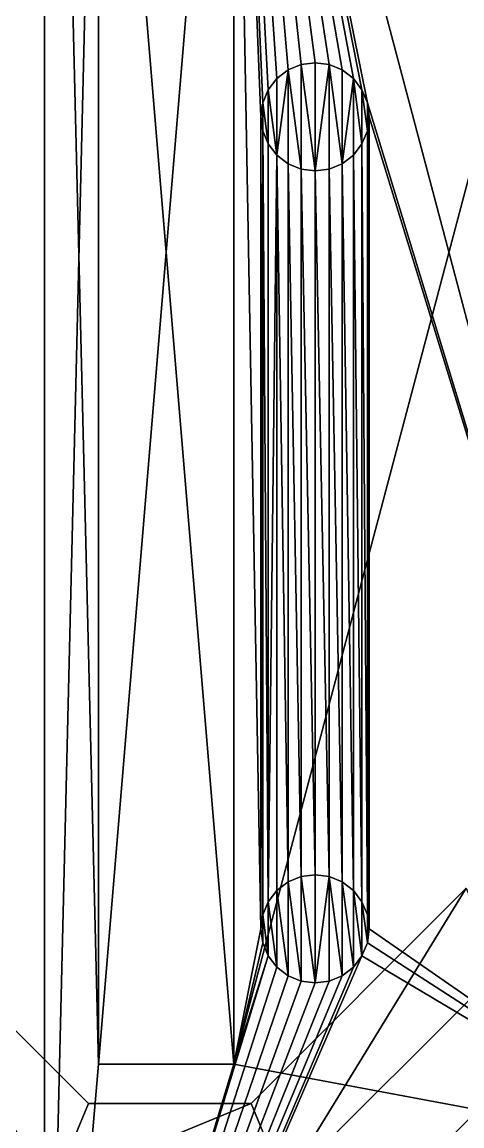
# Model space of a CAD drawing. Header units: metres. Extents: x -35 to 47, y -20 to 85.
# Drawn here: x -0.82 to 15.42, y 0.84 to 41.63 of the extents above; entities that cross this region are included whole.
import ezdxf

# ---------------------------------------------------------------- set-up
doc = ezdxf.new("R2010")
doc.units = ezdxf.units.M

msp = doc.modelspace()

# ---------------------------------------------------------------- linework, layer by layer
at = {"layer": 'STL2DXF'}
for points in [[(0, 85.25), (0, -20), (-30, 85.25)], [(-30, 85.25), (0, -20), (-30, -20)], [(0, -20, 5), (0, 85.25, 5), (-15.013, 69.588, 5)], [(0, -20, 5), (2, 3.125, 5), (0, 85.25, 5)], [(2, 63.125, 5), (0, 85.25, 5), (2, 3.125, 5)], [(2, 63.125), (0, -20), (0, 85.25)], [(0, -20, 5), (-15.013, 69.588, 5), (-10.965, 32.081, 5)], [(23.725, 0, 5), (23.725, 66.25, 5), (7, 63.125, 5)], [(23.725, 66.25), (23.725, 0), (7, 3.125)], [(7, 63.125), (23.725, 66.25), (7, 3.125)], [(2, 3.125), (0, -20), (2, 63.125)], [(2, 63.125, 5), (7, 3.125, 5), (7, 63.125, 5)], [(7, 3.125, 5), (2, 63.125, 5), (2, 3.125, 5)], [(2, 3.125), (7, 63.125), (7, 3.125)], [(7, 63.125), (2, 3.125), (2, 63.125)], [(2, 63.125, 5), (2, 3.125), (2, 3.125, 5)], [(2, 3.125), (2, 63.125, 5), (2, 63.125)], [(2, 3.125), (2, 63.125, 5), (2, 3.125, 5)], [(2, 63.125, 5), (2, 3.125), (2, 63.125)], [(7, 63.125), (7, 3.125, 5), (7, 3.125)], [(7, 3.125, 5), (7, 63.125), (7, 63.125, 5)], [(7, 63.125, 5), (7, 3.125), (7, 3.125, 5)], [(7, 3.125), (7, 63.125, 5), (7, 63.125)], [(7, 3.125, 5), (8, 8.125, 5), (7, 63.125, 5)], [(23.725, 0, 5), (7, 63.125, 5), (11.932, 38.643, 5)], [(11.932, 38.643, 5), (7, 63.125, 5), (11.732, 39.125, 5)], [(11.732, 39.125, 5), (7, 63.125, 5), (11.414, 39.539, 5)], [(11.414, 39.539, 5), (7, 63.125, 5), (11, 39.857, 5)], [(11, 39.857, 5), (7, 63.125, 5), (10.518, 40.057, 5)], [(10.518, 40.057, 5), (7, 63.125, 5), (10, 40.125, 5)], [(10, 40.125, 5), (7, 63.125, 5), (9.482, 40.057, 5)], [(9.482, 40.057, 5), (7, 63.125, 5), (9, 39.857, 5)], [(9, 39.857, 5), (7, 63.125, 5), (8.586, 39.539, 5)], [(8.586, 39.539, 5), (7, 63.125, 5), (8.268, 39.125, 5)], [(8.268, 39.125, 5), (7, 63.125, 5), (8.068, 38.643, 5)], [(8.068, 38.643, 5), (7, 63.125, 5), (8, 38.125, 5)], [(8, 38.125, 5), (7, 63.125, 5), (8, 8.125, 5)], [(9.482, 36.193, 3), (9.482, 40.057, 3), (9, 39.857, 3)], [(9, 39.857, 3), (9.482, 40.057, 5), (9, 39.857, 5)], [(9.482, 40.057, 5), (9, 39.857, 3), (9.482, 40.057, 3)], [(10, 36.125, 3), (10, 40.125, 3), (9.482, 40.057, 3)], [(9.482, 40.057, 3), (10, 40.125, 5), (9.482, 40.057, 5)], [(10, 40.125, 5), (9.482, 40.057, 3), (10, 40.125, 3)], [(10, 36.125, 3), (9.482, 40.057, 3), (9.482, 36.193, 3)], [(10, 36.125, 3), (10.518, 40.057, 3), (10, 40.125, 3)], [(10, 40.125, 3), (10.518, 40.057, 5), (10, 40.125, 5)], [(10.518, 40.057, 5), (10, 40.125, 3), (10.518, 40.057, 3)], [(10.518, 36.193, 3), (10.518, 40.057, 3), (10, 36.125, 3)], [(11, 36.393, 3), (11, 39.857, 3), (10.518, 40.057, 3)], [(11, 36.393, 3), (10.518, 40.057, 3), (10.518, 36.193, 3)], [(10.518, 40.057, 3), (11, 39.857, 5), (10.518, 40.057, 5)], [(11, 39.857, 5), (10.518, 40.057, 3), (11, 39.857, 3)], [(9, 36.393, 3), (9, 39.857, 3), (8.586, 36.711, 3)], [(8.586, 36.711, 3), (9, 39.857, 3), (8.586, 39.539, 3)], [(8.586, 39.539, 3), (9, 39.857, 5), (8.586, 39.539, 5)], [(9, 39.857, 5), (8.586, 39.539, 3), (9, 39.857, 3)], [(9.482, 36.193, 3), (9, 39.857, 3), (9, 36.393, 3)], [(11, 36.393, 3), (11.414, 39.539, 3), (11, 39.857, 3)], [(11, 39.857, 3), (11.414, 39.539, 5), (11, 39.857, 5)], [(11.414, 39.539, 5), (11, 39.857, 3), (11.414, 39.539, 3)], [(8.586, 36.711, 3), (8.586, 39.539, 3), (8.268, 39.125, 3)], [(8.586, 39.539, 3), (8.268, 39.125, 5), (8.268, 39.125, 3)], [(8.268, 39.125, 5), (8.586, 39.539, 3), (8.586, 39.539, 5)], [(11.414, 36.711, 3), (11.414, 39.539, 3), (11, 36.393, 3)], [(11.732, 37.125, 3), (11.732, 39.125, 3), (11.414, 39.539, 3)], [(11.732, 37.125, 3), (11.414, 39.539, 3), (11.414, 36.711, 3)], [(11.414, 39.539, 5), (11.732, 39.125, 3), (11.732, 39.125, 5)], [(11.732, 39.125, 3), (11.414, 39.539, 5), (11.414, 39.539, 3)], [(8.268, 37.125, 3), (8.268, 39.125, 3), (8.068, 38.643, 3)], [(8.268, 39.125, 3), (8.068, 38.643, 5), (8.068, 38.643, 3)], [(8.068, 38.643, 5), (8.268, 39.125, 3), (8.268, 39.125, 5)], [(8.586, 36.711, 3), (8.268, 39.125, 3), (8.268, 37.125, 3)], [(11.932, 37.607, 3), (11.932, 38.643, 3), (11.732, 39.125, 3)], [(11.932, 37.607, 3), (11.732, 39.125, 3), (11.732, 37.125, 3)], [(11.732, 39.125, 5), (11.932, 38.643, 3), (11.932, 38.643, 5)], [(11.932, 38.643, 3), (11.732, 39.125, 5), (11.732, 39.125, 3)], [(8.068, 37.607, 3), (8.068, 38.643, 3), (8, 38.125, 3)], [(8.068, 38.643, 3), (8, 38.125, 5), (8, 38.125, 3)], [(8, 38.125, 5), (8.068, 38.643, 3), (8.068, 38.643, 5)], [(8.268, 37.125, 3), (8.068, 38.643, 3), (8.068, 37.607, 3)], [(11.932, 38.643, 3), (11.932, 37.607, 3), (12, 38.125, 3)], [(11.932, 38.643, 5), (12, 38.125, 3), (12, 38.125, 5)], [(12, 38.125, 3), (11.932, 38.643, 5), (11.932, 38.643, 3)], [(23.725, 0, 5), (11.932, 38.643, 5), (12, 38.125, 5)], [(8, 38.125, 3), (8.068, 37.607, 5), (8.068, 37.607, 3)], [(8.068, 37.607, 5), (8, 38.125, 3), (8, 38.125, 5)], [(8.068, 8.643, 5), (8.068, 37.607, 5), (8, 38.125, 5)], [(8.068, 8.643, 5), (8, 38.125, 5), (8, 8.125, 5)], [(12, 38.125, 5), (11.932, 37.607, 3), (11.932, 37.607, 5)], [(11.932, 37.607, 3), (12, 38.125, 5), (12, 38.125, 3)], [(11.932, 37.607, 5), (12, 8.125, 5), (12, 38.125, 5)], [(12, 8.125, 5), (23.725, 0, 5), (12, 38.125, 5)], [(8.068, 37.607, 3), (8.268, 37.125, 5), (8.268, 37.125, 3)], [(8.268, 37.125, 5), (8.068, 37.607, 3), (8.068, 37.607, 5)], [(8.268, 9.125, 5), (8.268, 37.125, 5), (8.068, 37.607, 5)], [(8.268, 9.125, 5), (8.068, 37.607, 5), (8.068, 8.643, 5)], [(11.932, 37.607, 5), (11.732, 37.125, 3), (11.732, 37.125, 5)], [(11.732, 37.125, 3), (11.932, 37.607, 5), (11.932, 37.607, 3)], [(11.932, 8.643, 5), (11.932, 37.607, 5), (11.732, 37.125, 5)], [(12, 8.125, 5), (11.932, 37.607, 5), (11.932, 8.643, 5)], [(8.268, 37.125, 3), (8.586, 36.711, 5), (8.586, 36.711, 3)], [(8.586, 36.711, 5), (8.268, 37.125, 3), (8.268, 37.125, 5)], [(8.268, 9.125, 5), (8.586, 36.711, 5), (8.268, 37.125, 5)], [(11.732, 37.125, 5), (11.414, 36.711, 3), (11.414, 36.711, 5)], [(11.414, 36.711, 3), (11.732, 37.125, 5), (11.732, 37.125, 3)], [(11.732, 9.125, 5), (11.732, 37.125, 5), (11.414, 36.711, 5)], [(11.932, 8.643, 5), (11.732, 37.125, 5), (11.732, 9.125, 5)], [(8.586, 9.539, 5), (8.586, 36.711, 5), (8.268, 9.125, 5)], [(9, 36.393, 3), (8.586, 36.711, 5), (9, 36.393, 5)], [(8.586, 36.711, 5), (9, 36.393, 3), (8.586, 36.711, 3)], [(9, 9.857, 5), (9, 36.393, 5), (8.586, 36.711, 5)], [(9, 9.857, 5), (8.586, 36.711, 5), (8.586, 9.539, 5)], [(11.414, 36.711, 3), (11, 36.393, 5), (11.414, 36.711, 5)], [(11, 36.393, 5), (11.414, 36.711, 3), (11, 36.393, 3)], [(11.414, 9.539, 5), (11.414, 36.711, 5), (11, 36.393, 5)], [(11.732, 9.125, 5), (11.414, 36.711, 5), (11.414, 9.539, 5)], [(9.482, 36.193, 3), (9, 36.393, 5), (9.482, 36.193, 5)], [(9, 36.393, 5), (9.482, 36.193, 3), (9, 36.393, 3)], [(9.482, 10.057, 5), (9.482, 36.193, 5), (9, 36.393, 5)], [(9.482, 10.057, 5), (9, 36.393, 5), (9, 9.857, 5)], [(11, 36.393, 3), (10.518, 36.193, 5), (11, 36.393, 5)], [(10.518, 36.193, 5), (11, 36.393, 3), (10.518, 36.193, 3)], [(11, 9.857, 5), (11, 36.393, 5), (10.518, 36.193, 5)], [(11.414, 9.539, 5), (11, 36.393, 5), (11, 9.857, 5)], [(10, 36.125, 3), (9.482, 36.193, 5), (10, 36.125, 5)], [(9.482, 36.193, 5), (10, 36.125, 3), (9.482, 36.193, 3)], [(10, 10.125, 5), (10, 36.125, 5), (9.482, 36.193, 5)], [(10, 10.125, 5), (9.482, 36.193, 5), (9.482, 10.057, 5)], [(10.518, 36.193, 3), (10, 36.125, 5), (10.518, 36.193, 5)], [(10, 36.125, 5), (10.518, 36.193, 3), (10, 36.125, 3)], [(10.518, 10.057, 5), (10.518, 36.193, 5), (10, 36.125, 5)], [(10.518, 10.057, 5), (10, 36.125, 5), (10, 10.125, 5)], [(11, 9.857, 5), (10.518, 36.193, 5), (10.518, 10.057, 5)], [(-13.464, -2.3, 5), (0, -20, 5), (-10.965, 32.081, 5)], [(-10.965, 14.272, 1), (0.39, -1.325, 1), (-13.965, 13.03, 1)], [(-10.965, 14.272, 4), (0.39, -1.325, 4), (-13.965, 13.03, 4)], [(-10.965, 14.272, 4), (0.39, -1.325, 4), (-13.965, 13.03, 4)], [(-10.965, 14.272, 1), (0.39, -1.325, 1), (-13.965, 13.03, 1)], [(1.633, 1.675, 1), (0.39, -1.325, 1), (-10.965, 14.272, 1)], [(1.633, 1.675, 1), (-10.965, 14.272, 4), (1.633, 1.675, 4)], [(-10.965, 14.272, 4), (1.633, 1.675, 1), (-10.965, 14.272, 1)], [(1.633, 1.675, 4), (0.39, -1.325, 4), (-10.965, 14.272, 4)], [(-10.965, 14.272, 1), (1.633, 1.675, 4), (-10.965, 14.272, 4)], [(1.633, 1.675, 4), (-10.965, 14.272, 1), (1.633, 1.675, 1)], [(1.633, 1.675, 4), (0.39, -1.325, 4), (-10.965, 14.272, 4)], [(1.633, 1.675, 1), (0.39, -1.325, 1), (-10.965, 14.272, 1)], [(-13.965, 13.03, 1), (0.39, -1.325, 4), (-13.965, 13.03, 4)], [(0.39, -1.325, 4), (-13.965, 13.03, 1), (0.39, -1.325, 1)], [(0.39, -1.325, 1), (-13.965, 13.03, 4), (0.39, -1.325, 4)], [(-13.965, 13.03, 4), (0.39, -1.325, 1), (-13.965, 13.03, 1)], [(9, 6.393, 3), (9, 9.857, 3), (8.586, 9.539, 3)], [(8.586, 9.539, 3), (9, 9.857, 5), (8.586, 9.539, 5)], [(9, 9.857, 5), (8.586, 9.539, 3), (9, 9.857, 3)], [(9.482, 6.193, 3), (9.482, 10.057, 3), (9, 9.857, 3)], [(9, 9.857, 3), (9.482, 10.057, 5), (9, 9.857, 5)], [(9.482, 10.057, 5), (9, 9.857, 3), (9.482, 10.057, 3)], [(9.482, 6.193, 3), (9, 9.857, 3), (9, 6.393, 3)], [(10, 6.125, 3), (10, 10.125, 3), (9.482, 10.057, 3)], [(9.482, 10.057, 3), (10, 10.125, 5), (9.482, 10.057, 5)], [(10, 10.125, 5), (9.482, 10.057, 3), (10, 10.125, 3)], [(10, 6.125, 3), (9.482, 10.057, 3), (9.482, 6.193, 3)], [(10, 6.125, 3), (10.518, 10.057, 3), (10, 10.125, 3)], [(10, 10.125, 3), (10.518, 10.057, 5), (10, 10.125, 5)], [(10.518, 10.057, 5), (10, 10.125, 3), (10.518, 10.057, 3)], [(10.518, 6.193, 3), (10.518, 10.057, 3), (10, 6.125, 3)], [(11, 6.393, 3), (11, 9.857, 3), (10.518, 10.057, 3)], [(11, 6.393, 3), (10.518, 10.057, 3), (10.518, 6.193, 3)], [(10.518, 10.057, 3), (11, 9.857, 5), (10.518, 10.057, 5)], [(11, 9.857, 5), (10.518, 10.057, 3), (11, 9.857, 3)], [(11.414, 6.711, 3), (11.414, 9.539, 3), (11, 9.857, 3)], [(11.414, 6.711, 3), (11, 9.857, 3), (11, 6.393, 3)], [(11, 9.857, 3), (11.414, 9.539, 5), (11, 9.857, 5)], [(11.414, 9.539, 5), (11, 9.857, 3), (11.414, 9.539, 3)], [(15.582, 9.625, 1), (8.875, -1.325, 1), (7.633, 1.675, 1)], [(15.582, 9.625, 4), (7.633, 1.675, 1), (7.633, 1.675, 4)], [(7.633, 1.675, 1), (15.582, 9.625, 4), (15.582, 9.625, 1)], [(15.582, 9.625, 4), (8.875, -1.325, 4), (7.633, 1.675, 4)], [(7.633, 1.675, 1), (15.582, 9.625, 4), (7.633, 1.675, 4)], [(15.582, 9.625, 4), (7.633, 1.675, 1), (15.582, 9.625, 1)], [(15.582, 9.625, 4), (8.875, -1.325, 4), (7.633, 1.675, 4)], [(15.582, 9.625, 1), (8.875, -1.325, 1), (7.633, 1.675, 1)], [(8.586, 6.711, 3), (8.586, 9.539, 3), (8.268, 9.125, 3)], [(8.586, 9.539, 3), (8.268, 9.125, 5), (8.268, 9.125, 3)], [(8.268, 9.125, 5), (8.586, 9.539, 3), (8.586, 9.539, 5)], [(9, 6.393, 3), (8.586, 9.539, 3), (8.586, 6.711, 3)], [(15.582, 9.625, 1), (16.825, 6.625, 1), (8.875, -1.325, 1)], [(15.582, 9.625, 4), (16.825, 6.625, 4), (8.875, -1.325, 4)], [(15.582, 9.625, 4), (16.825, 6.625, 4), (8.875, -1.325, 4)], [(15.582, 9.625, 1), (16.825, 6.625, 1), (8.875, -1.325, 1)], [(11.732, 7.125, 3), (11.732, 9.125, 3), (11.414, 9.539, 3)], [(11.732, 7.125, 3), (11.414, 9.539, 3), (11.414, 6.711, 3)], [(11.414, 9.539, 5), (11.732, 9.125, 3), (11.732, 9.125, 5)], [(11.732, 9.125, 3), (11.414, 9.539, 5), (11.414, 9.539, 3)], [(8.268, 7.125, 3), (8.268, 9.125, 3), (8.068, 8.643, 3)], [(8.268, 9.125, 3), (8.068, 8.643, 5), (8.068, 8.643, 3)], [(8.068, 8.643, 5), (8.268, 9.125, 3), (8.268, 9.125, 5)], [(8.586, 6.711, 3), (8.268, 9.125, 3), (8.268, 7.125, 3)], [(11.932, 7.607, 3), (11.932, 8.643, 3), (11.732, 9.125, 3)], [(11.932, 7.607, 3), (11.732, 9.125, 3), (11.732, 7.125, 3)], [(11.732, 9.125, 5), (11.932, 8.643, 3), (11.932, 8.643, 5)], [(11.932, 8.643, 3), (11.732, 9.125, 5), (11.732, 9.125, 3)], [(8.068, 7.607, 3), (8.068, 8.643, 3), (8, 8.125, 3)], [(8.068, 8.643, 3), (8, 8.125, 5), (8, 8.125, 3)], [(8, 8.125, 5), (8.068, 8.643, 3), (8.068, 8.643, 5)], [(8.268, 7.125, 3), (8.068, 8.643, 3), (8.068, 7.607, 3)], [(11.932, 8.643, 3), (11.932, 7.607, 3), (12, 8.125, 3)], [(11.932, 8.643, 5), (12, 8.125, 3), (12, 8.125, 5)], [(12, 8.125, 3), (11.932, 8.643, 5), (11.932, 8.643, 3)], [(7, 3.125, 5), (8.068, 7.607, 5), (8, 8.125, 5)], [(8, 8.125, 3), (8.068, 7.607, 5), (8.068, 7.607, 3)], [(8.068, 7.607, 5), (8, 8.125, 3), (8, 8.125, 5)], [(12, 8.125, 5), (11.932, 7.607, 3), (11.932, 7.607, 5)], [(11.932, 7.607, 3), (12, 8.125, 5), (12, 8.125, 3)], [(11.932, 7.607, 5), (23.725, 0, 5), (12, 8.125, 5)], [(7, 3.125, 5), (8.268, 7.125, 5), (8.068, 7.607, 5)], [(8.068, 7.607, 3), (8.268, 7.125, 5), (8.268, 7.125, 3)], [(8.268, 7.125, 5), (8.068, 7.607, 3), (8.068, 7.607, 5)], [(11.932, 7.607, 5), (11.732, 7.125, 3), (11.732, 7.125, 5)], [(11.732, 7.125, 3), (11.932, 7.607, 5), (11.932, 7.607, 3)], [(11.732, 7.125, 5), (23.725, 0, 5), (11.932, 7.607, 5)], [(23.725, 0, 5), (11.732, 7.125, 5), (0, -20, 5)], [(0, -20, 5), (11.732, 7.125, 5), (11.414, 6.711, 5)], [(0, -20, 5), (8.586, 6.711, 5), (8.268, 7.125, 5)], [(0, -20, 5), (8.268, 7.125, 5), (7, 3.125, 5)], [(8.268, 7.125, 3), (8.586, 6.711, 5), (8.586, 6.711, 3)], [(8.586, 6.711, 5), (8.268, 7.125, 3), (8.268, 7.125, 5)], [(11.732, 7.125, 5), (11.414, 6.711, 3), (11.414, 6.711, 5)], [(11.414, 6.711, 3), (11.732, 7.125, 5), (11.732, 7.125, 3)], [(0, -20, 5), (11.414, 6.711, 5), (11, 6.393, 5)], [(0, -20, 5), (9, 6.393, 5), (8.586, 6.711, 5)], [(9, 6.393, 3), (8.586, 6.711, 5), (9, 6.393, 5)], [(8.586, 6.711, 5), (9, 6.393, 3), (8.586, 6.711, 3)], [(8.875, -1.325, 4), (16.825, 6.625, 1), (16.825, 6.625, 4)], [(16.825, 6.625, 1), (8.875, -1.325, 4), (8.875, -1.325, 1)], [(16.825, 6.625, 4), (8.875, -1.325, 1), (8.875, -1.325, 4)], [(8.875, -1.325, 1), (16.825, 6.625, 4), (16.825, 6.625, 1)], [(11.414, 6.711, 3), (11, 6.393, 5), (11.414, 6.711, 5)], [(11, 6.393, 5), (11.414, 6.711, 3), (11, 6.393, 3)], [(0, -20, 5), (11, 6.393, 5), (10.518, 6.193, 5)], [(0, -20, 5), (9.482, 6.193, 5), (9, 6.393, 5)], [(0, -20, 5), (10.518, 6.193, 5), (10, 6.125, 5)], [(0, -20, 5), (10, 6.125, 5), (9.482, 6.193, 5)], [(9.482, 6.193, 3), (9, 6.393, 5), (9.482, 6.193, 5)], [(9, 6.393, 5), (9.482, 6.193, 3), (9, 6.393, 3)], [(10, 6.125, 3), (9.482, 6.193, 5), (10, 6.125, 5)], [(9.482, 6.193, 5), (10, 6.125, 3), (9.482, 6.193, 3)], [(10.518, 6.193, 3), (10, 6.125, 5), (10.518, 6.193, 5)], [(10, 6.125, 5), (10.518, 6.193, 3), (10, 6.125, 3)], [(11, 6.393, 3), (10.518, 6.193, 5), (11, 6.393, 5)], [(10.518, 6.193, 5), (11, 6.393, 3), (10.518, 6.193, 3)], [(18.729, 4.15, 4), (9.536, -5.042, 1), (9.536, -5.042, 4)], [(9.536, -5.042, 1), (18.729, 4.15, 4), (18.729, 4.15, 1)], [(10.779, -8.042, 4), (18.729, 4.15, 4), (9.536, -5.042, 4)], [(18.729, 4.15, 1), (10.779, -8.042, 1), (9.536, -5.042, 1)], [(18.729, 4.15, 1), (9.536, -5.042, 4), (9.536, -5.042, 1)], [(9.536, -5.042, 4), (18.729, 4.15, 1), (18.729, 4.15, 4)], [(18.729, 4.15, 1), (10.779, -8.042, 1), (9.536, -5.042, 1)], [(10.779, -8.042, 4), (18.729, 4.15, 4), (9.536, -5.042, 4)], [(19.971, 1.15, 4), (18.729, 4.15, 4), (10.779, -8.042, 4)], [(18.729, 4.15, 1), (19.971, 1.15, 1), (10.779, -8.042, 1)], [(18.729, 4.15, 1), (19.971, 1.15, 1), (10.779, -8.042, 1)], [(19.971, 1.15, 4), (18.729, 4.15, 4), (10.779, -8.042, 4)], [(0, -20, 5), (7, 3.125, 5), (2, 3.125, 5)], [(7, 3.125), (23.725, 0), (0, -20)], [(7, 3.125), (0, -20), (2, 3.125)], [(2, 3.125), (7, 3.125, 5), (2, 3.125, 5)], [(7, 3.125, 5), (2, 3.125), (7, 3.125)], [(7, 3.125), (2, 3.125, 5), (7, 3.125, 5)], [(2, 3.125, 5), (7, 3.125), (2, 3.125)], [(7.633, 1.675, 1), (8.875, -1.325, 1), (0.39, -1.325, 1)], [(7.633, 1.675, 1), (0.39, -1.325, 1), (1.633, 1.675, 1)], [(7.633, 1.675, 4), (8.875, -1.325, 4), (0.39, -1.325, 4)], [(7.633, 1.675, 4), (0.39, -1.325, 4), (1.633, 1.675, 4)], [(7.633, 1.675, 4), (8.875, -1.325, 4), (0.39, -1.325, 4)], [(7.633, 1.675, 4), (0.39, -1.325, 4), (1.633, 1.675, 4)], [(7.633, 1.675, 1), (8.875, -1.325, 1), (0.39, -1.325, 1)], [(7.633, 1.675, 1), (0.39, -1.325, 1), (1.633, 1.675, 1)], [(7.633, 1.675, 1), (1.633, 1.675, 4), (7.633, 1.675, 4)], [(1.633, 1.675, 4), (7.633, 1.675, 1), (1.633, 1.675, 1)], [(1.633, 1.675, 1), (7.633, 1.675, 4), (1.633, 1.675, 4)], [(7.633, 1.675, 4), (1.633, 1.675, 1), (7.633, 1.675, 1)], [(10.779, -8.042, 4), (19.971, 1.15, 2), (19.971, 1.15, 4)], [(19.971, 1.15, 2), (10.779, -8.042, 4), (10.779, -8.042, 1)], [(19.971, 1.15, 2), (10.779, -8.042, 1), (19.971, 1.15, 1)], [(19.971, 1.15, 1), (10.779, -8.042, 4), (19.971, 1.15, 4)], [(10.779, -8.042, 4), (19.971, 1.15, 1), (10.779, -8.042, 1)]]:
    msp.add_3dface(points, dxfattribs=at)

doc.saveas('drawing.dxf')
